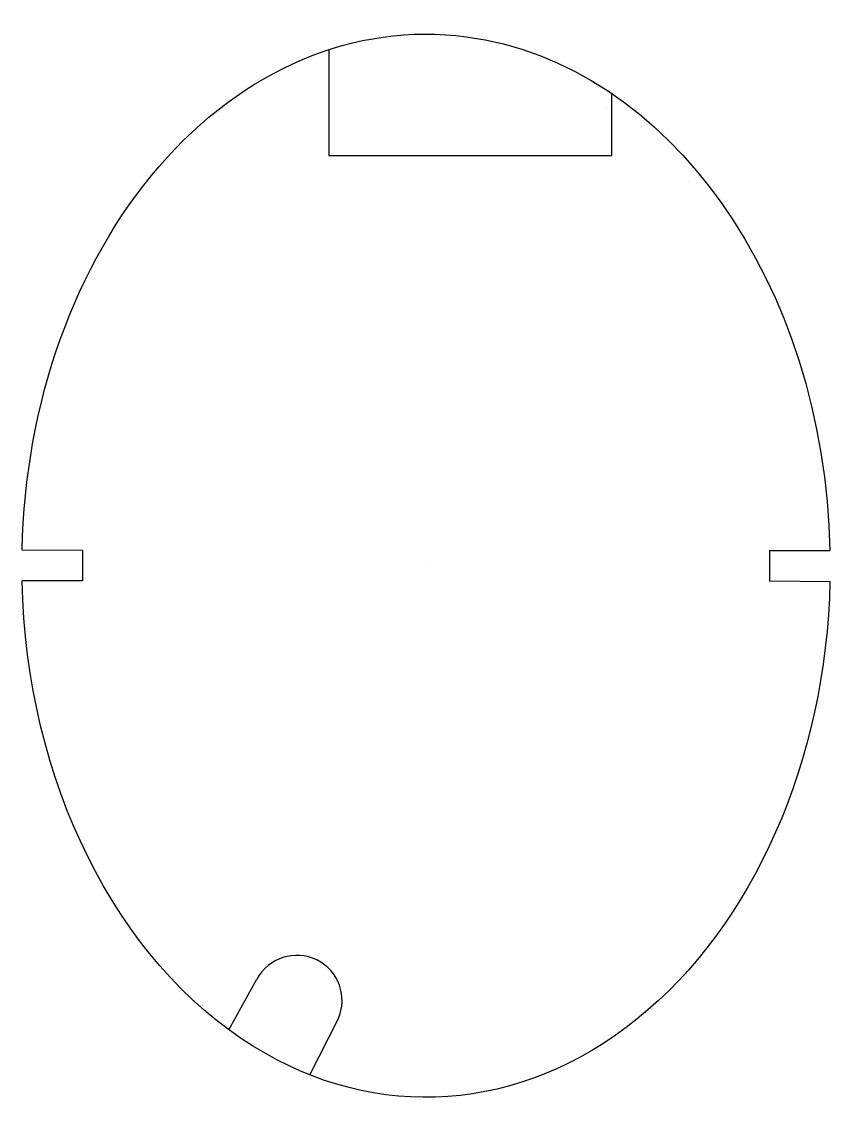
# Model space of a CAD drawing. Header units: millimetres. Extents: x -20 to 20, y -27.6 to 26.9.
import ezdxf

# ---------------------------------------------------------------- set-up
doc = ezdxf.new("R2010")
doc.units = ezdxf.units.MM

msp = doc.modelspace()

# ---------------------------------------------------------------- linework, layer by layer
for p, q in [((-4.8, 25.531), (-4.8, 20.3)), ((9.2, 20.3), (9.2, 23.352)), ((9, 22.622), (9, 22.622)), ((-4.8, 20.3), (9.2, 20.3)), ((-17, 0.75), (-19.992, 0.764)), ((-17, 0.75), (-17, -0.75)), ((17, 0.75), (17, -0.75)), ((17, 0.75), (19.993, 0.75)), ((0, 0), (0, 0)), ((0, 0), (0, 0)), ((-17, -0.75), (-19.992, -0.75)), ((17, -0.75), (19.991, -0.781)), ((-9.758, -22.957), (-8.366, -20.455)), ((-8.156, -20.782), (-8.156, -20.782)), ((-5.752, -25.189), (-4.345, -22.428))]:
    msp.add_line(p, q)
at = {"color": 3}
for p, q in [((13.006, 19), (13.006, 19)), ((-4.279, -22.776), (-4.279, -22.776))]:
    msp.add_line(p, q, dxfattribs=at)
msp.add_arc((-6.393, -21.518), 2.241, 336.0346, 511.703)
at = {"extrusion": (0, 0, -1)}
for start_param, end_param in [(4.74145, 6.382999), (0.099813, 1.542277), (3.582813, 4.683867), (1.600506, 3.582813)]:
    msp.add_ellipse((0, 0), major_axis=(0, 26.3), ratio=0.760456, start_param=start_param, end_param=end_param, dxfattribs=at)

doc.saveas('drawing.dxf')
